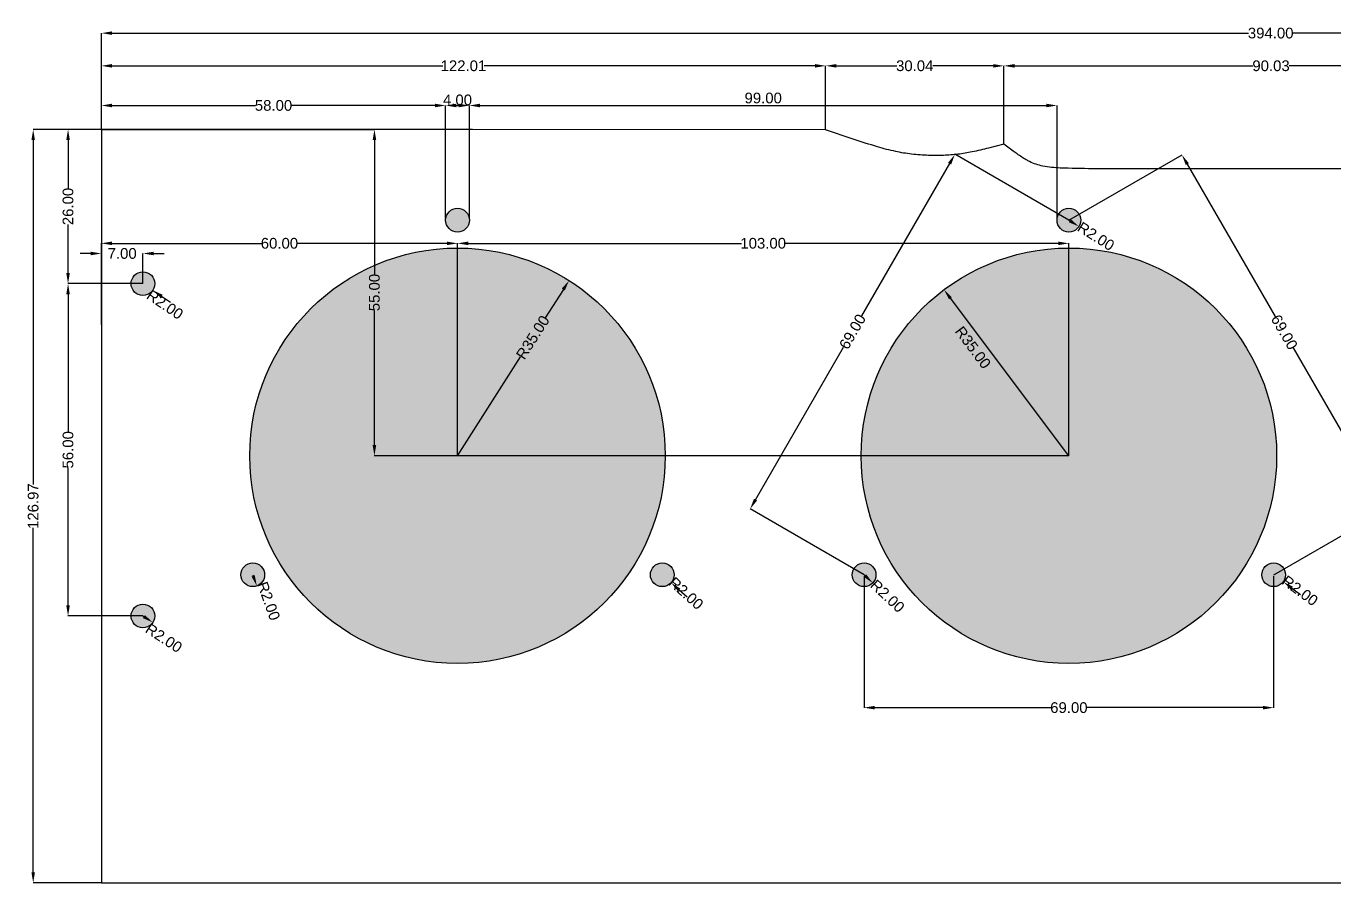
# Model space of a CAD drawing. Header units: centimetres. Extents: x -13 to 398, y 0 to 144.
# Drawn here: x -12.7 to 207.6, y 0 to 144.4 of the extents above; entities that cross this region are included whole.
import ezdxf

# ---------------------------------------------------------------- set-up
doc = ezdxf.new("R2010")
doc.units = ezdxf.units.CM
doc.header["$MEASUREMENT"] = 0
for name, color, linetype in [('Bemassung', 4, 'Continuous'), ('Schraffur', 7, 'Continuous'), ('Umrisse', 7, 'Continuous')]:
    doc.layers.add(name, color=color, linetype=linetype)
doc.styles.get("Standard").update_dxf_attribs({"font": 'arial.ttf'})
doc.dimstyles.get("Standard").update_dxf_attribs({"dimscale": 0.1, "dimtxt": 18, "dimasz": 18, "dimexe": 0.18, "dimexo": 0.0625, "dimgap": 0.09, "dimtad": 0, "dimzin": 0, "dimdsep": 46, "dimtxsty": 'Standard', "dimcen": 0, "dimadec": 0, "dimazin": 0, "dimtfac": 1, "dimtofl": 0, "dimtmove": 2, "dimatfit": 3, "dimfxl": 1, "dimtolj": 1, "dimtzin": 0, "dimarcsym": 0})

# ---------------------------------------------------------------- blocks, each defined once
blk = doc.blocks.new('*D36')
at = {"layer": 'Bemassung', "color": 0, "linetype": 'Continuous', "lineweight": -2, "transparency": 16777216}
for p, q in [((0, 126.98), (0, 137.69)), ((1.8, 137.67), (57.52, 137.67)), ((120.21, 137.67), (64.49, 137.67)), ((122.01, 126.87), (122.01, 137.69))]:
    blk.add_line(p, q, dxfattribs=at)
at = {"layer": 'Bemassung', "color": 0, "linetype": 'Continuous', "transparency": 16777216}
for points in [[(1.8, 137.97), (1.8, 137.37), (0, 137.67)], [(120.21, 137.97), (120.21, 137.37), (122.01, 137.67)]]:
    blk.add_solid(points, dxfattribs=at)
at = {"layer": 'Defpoints', "color": 0, "linetype": 'Continuous', "transparency": 16777216}
for p in [(122.01, 137.67), (0, 126.97), (122.01, 126.87)]:
    blk.add_point(p, dxfattribs=at)
at = {"layer": 'Bemassung', "color": 0, "linetype": 'Continuous', "transparency": 16777216, "insert": (61, 137.67), "char_height": 1.8, "attachment_point": 5}
blk.add_mtext('\\A1;122.01', dxfattribs=at)
blk = doc.blocks.new('*D37')
at = {"layer": 'Bemassung', "color": 0, "linetype": 'Continuous', "lineweight": -2, "transparency": 16777216}
for p, q in [((122.01, 126.87), (122.01, 137.69)), ((123.81, 137.67), (133.99, 137.67)), ((150.25, 137.67), (140.07, 137.67)), ((152.05, 124.48), (152.05, 137.69))]:
    blk.add_line(p, q, dxfattribs=at)
at = {"layer": 'Bemassung', "color": 0, "linetype": 'Continuous', "transparency": 16777216}
for points in [[(123.81, 137.97), (123.81, 137.37), (122.01, 137.67)], [(150.25, 137.97), (150.25, 137.37), (152.05, 137.67)]]:
    blk.add_solid(points, dxfattribs=at)
at = {"layer": 'Defpoints', "color": 0, "linetype": 'Continuous', "transparency": 16777216}
for p in [(152.05, 137.67), (122.01, 126.87), (152.05, 124.47)]:
    blk.add_point(p, dxfattribs=at)
at = {"layer": 'Bemassung', "color": 0, "linetype": 'Continuous', "transparency": 16777216, "insert": (137.03, 137.67), "char_height": 1.8, "attachment_point": 5}
blk.add_mtext('\\A1;30.04', dxfattribs=at)
blk = doc.blocks.new('*D38')
at = {"layer": 'Bemassung', "color": 0, "linetype": 'Continuous', "lineweight": -2, "transparency": 16777216}
for p, q in [((152.05, 124.48), (152.05, 137.69)), ((153.85, 137.67), (194.02, 137.67)), ((240.28, 137.67), (200.11, 137.67)), ((242.08, 124.48), (242.08, 137.69))]:
    blk.add_line(p, q, dxfattribs=at)
at = {"layer": 'Bemassung', "color": 0, "linetype": 'Continuous', "transparency": 16777216}
for points in [[(153.85, 137.97), (153.85, 137.37), (152.05, 137.67)], [(240.28, 137.97), (240.28, 137.37), (242.08, 137.67)]]:
    blk.add_solid(points, dxfattribs=at)
at = {"layer": 'Defpoints', "color": 0, "linetype": 'Continuous', "transparency": 16777216}
for p in [(242.08, 137.67), (152.05, 124.47), (242.08, 124.47)]:
    blk.add_point(p, dxfattribs=at)
at = {"layer": 'Bemassung', "color": 0, "linetype": 'Continuous', "transparency": 16777216, "insert": (197.06, 137.67), "char_height": 1.8, "attachment_point": 5}
blk.add_mtext('\\A1;90.03', dxfattribs=at)
blk = doc.blocks.new('*D39')
at = {"layer": 'Bemassung', "color": 0, "linetype": 'Continuous', "lineweight": -2, "transparency": 16777216}
for p, q in [((-0.01, 126.97), (-11.51, 126.97)), ((-11.49, 125.17), (-11.49, 67.15)), ((-11.49, 1.8), (-11.49, 59.82)), ((-0.01, 0), (-11.51, 0))]:
    blk.add_line(p, q, dxfattribs=at)
at = {"layer": 'Bemassung', "color": 0, "linetype": 'Continuous', "transparency": 16777216}
for points in [[(-11.79, 125.17), (-11.19, 125.17), (-11.49, 126.97)], [(-11.79, 1.8), (-11.19, 1.8), (-11.49, 0)]]:
    blk.add_solid(points, dxfattribs=at)
at = {"layer": 'Defpoints', "color": 0, "linetype": 'Continuous', "transparency": 16777216}
for p in [(0, 126.97), (0, 0), (-11.49, 0)]:
    blk.add_point(p, dxfattribs=at)
at = {"layer": 'Bemassung', "color": 0, "linetype": 'Continuous', "transparency": 16777216, "insert": (-11.49, 63.48), "char_height": 1.8, "attachment_point": 5, "rotation": 90}
blk.add_mtext('\\A1;126.97', dxfattribs=at)
blk = doc.blocks.new('*D40')
at = {"layer": 'Bemassung', "color": 0, "linetype": 'Continuous', "lineweight": -2, "transparency": 16777216}
for p, q in [((-1.8, 106.05), (-3.6, 106.05)), ((0, 100.98), (0, 106.07)), ((7, 100.98), (7, 106.07)), ((8.8, 106.05), (10.6, 106.05))]:
    blk.add_line(p, q, dxfattribs=at)
at = {"layer": 'Bemassung', "color": 0, "linetype": 'Continuous', "transparency": 16777216}
for points in [[(-1.8, 106.35), (-1.8, 105.75), (0, 106.05)], [(8.8, 106.35), (8.8, 105.75), (7, 106.05)]]:
    blk.add_solid(points, dxfattribs=at)
at = {"layer": 'Defpoints', "color": 0, "linetype": 'Continuous', "transparency": 16777216}
for p in [(0, 106.05), (0, 100.97), (7, 100.97)]:
    blk.add_point(p, dxfattribs=at)
at = {"layer": 'Bemassung', "color": 0, "linetype": 'Continuous', "transparency": 16777216, "insert": (3.5, 106.05), "char_height": 1.8, "attachment_point": 5}
blk.add_mtext('\\A1;7.00', dxfattribs=at)
blk = doc.blocks.new('*D41')
at = {"layer": 'Bemassung', "color": 0, "linetype": 'Continuous', "lineweight": -2, "transparency": 16777216}
for p, q in [((0, 126.98), (0, 131.01)), ((1.8, 130.99), (25.96, 130.99)), ((56.2, 130.99), (32.04, 130.99)), ((58, 111.92), (58, 131.01))]:
    blk.add_line(p, q, dxfattribs=at)
at = {"layer": 'Bemassung', "color": 0, "linetype": 'Continuous', "transparency": 16777216}
for points in [[(1.8, 131.29), (1.8, 130.69), (0, 130.99)], [(56.2, 131.29), (56.2, 130.69), (58, 130.99)]]:
    blk.add_solid(points, dxfattribs=at)
at = {"layer": 'Defpoints', "color": 0, "linetype": 'Continuous', "transparency": 16777216}
for p in [(58, 130.99), (0, 126.97), (58, 111.92)]:
    blk.add_point(p, dxfattribs=at)
at = {"layer": 'Bemassung', "color": 0, "linetype": 'Continuous', "transparency": 16777216, "insert": (29, 130.99), "char_height": 1.8, "attachment_point": 5}
blk.add_mtext('\\A1;58.00', dxfattribs=at)
blk = doc.blocks.new('*D42')
at = {"layer": 'Bemassung', "color": 0, "linetype": 'Continuous', "lineweight": -2, "transparency": 16777216}
for p, q in [((58, 111.92), (58, 131.01)), ((59.8, 130.99), (60.2, 130.99)), ((62, 111.92), (62, 131.01))]:
    blk.add_line(p, q, dxfattribs=at)
at = {"layer": 'Bemassung', "color": 0, "linetype": 'Continuous', "transparency": 16777216}
for points in [[(59.8, 131.29), (59.8, 130.69), (58, 130.99)], [(60.2, 131.29), (60.2, 130.69), (62, 130.99)]]:
    blk.add_solid(points, dxfattribs=at)
at = {"layer": 'Defpoints', "color": 0, "linetype": 'Continuous', "transparency": 16777216}
for p in [(62, 130.99), (58, 111.92), (62, 111.92)]:
    blk.add_point(p, dxfattribs=at)
at = {"layer": 'Bemassung', "color": 0, "linetype": 'Continuous', "transparency": 16777216, "insert": (60, 131.92), "char_height": 1.8, "attachment_point": 5}
blk.add_mtext('\\A1;4.00', dxfattribs=at)
blk = doc.blocks.new('*D43')
at = {"layer": 'Bemassung', "color": 0, "linetype": 'Continuous', "lineweight": -2, "transparency": 16777216}
for p, q in [((62, 111.92), (62, 131.01)), ((63.8, 130.99), (159.2, 130.99)), ((161, 111.92), (161, 131.01))]:
    blk.add_line(p, q, dxfattribs=at)
at = {"layer": 'Bemassung', "color": 0, "linetype": 'Continuous', "transparency": 16777216}
for points in [[(63.8, 131.29), (63.8, 130.69), (62, 130.99)], [(159.2, 131.29), (159.2, 130.69), (161, 130.99)]]:
    blk.add_solid(points, dxfattribs=at)
at = {"layer": 'Defpoints', "color": 0, "linetype": 'Continuous', "transparency": 16777216}
for p in [(161, 130.99), (62, 111.92), (161, 111.92)]:
    blk.add_point(p, dxfattribs=at)
at = {"layer": 'Bemassung', "color": 0, "linetype": 'Continuous', "transparency": 16777216, "insert": (111.5, 132.24), "char_height": 1.8, "attachment_point": 5}
blk.add_mtext('\\A1;99.00', dxfattribs=at)
blk = doc.blocks.new('*D44')
at = {"layer": 'Bemassung', "color": 0, "linetype": 'Continuous', "lineweight": -2, "transparency": 16777216}
for p, q in [((-0.01, 126.97), (-5.64, 126.97)), ((-5.62, 125.17), (-5.62, 117.03)), ((-5.62, 102.77), (-5.62, 110.91)), ((6.99, 100.97), (-5.64, 100.97))]:
    blk.add_line(p, q, dxfattribs=at)
at = {"layer": 'Bemassung', "color": 0, "linetype": 'Continuous', "transparency": 16777216}
for points in [[(-5.92, 125.17), (-5.32, 125.17), (-5.62, 126.97)], [(-5.92, 102.77), (-5.32, 102.77), (-5.62, 100.97)]]:
    blk.add_solid(points, dxfattribs=at)
at = {"layer": 'Defpoints', "color": 0, "linetype": 'Continuous', "transparency": 16777216}
for p in [(0, 126.97), (-5.62, 100.97), (7, 100.97)]:
    blk.add_point(p, dxfattribs=at)
at = {"layer": 'Bemassung', "color": 0, "linetype": 'Continuous', "transparency": 16777216, "insert": (-5.62, 113.97), "char_height": 1.8, "attachment_point": 5, "rotation": 90}
blk.add_mtext('\\A1;26.00', dxfattribs=at)
blk = doc.blocks.new('*D45')
at = {"layer": 'Bemassung', "color": 0, "linetype": 'Continuous', "lineweight": -2, "transparency": 16777216}
for p, q in [((6.99, 100.97), (-5.64, 100.97)), ((-5.62, 99.17), (-5.62, 76.01)), ((-5.62, 46.77), (-5.62, 69.93)), ((6.99, 44.97), (-5.64, 44.97))]:
    blk.add_line(p, q, dxfattribs=at)
at = {"layer": 'Bemassung', "color": 0, "linetype": 'Continuous', "transparency": 16777216}
for points in [[(-5.92, 99.17), (-5.32, 99.17), (-5.62, 100.97)], [(-5.92, 46.77), (-5.32, 46.77), (-5.62, 44.97)]]:
    blk.add_solid(points, dxfattribs=at)
at = {"layer": 'Defpoints', "color": 0, "linetype": 'Continuous', "transparency": 16777216}
for p in [(7, 100.97), (-5.62, 44.97), (7, 44.97)]:
    blk.add_point(p, dxfattribs=at)
at = {"layer": 'Bemassung', "color": 0, "linetype": 'Continuous', "transparency": 16777216, "insert": (-5.62, 72.97), "char_height": 1.8, "attachment_point": 5, "rotation": 90}
blk.add_mtext('\\A1;56.00', dxfattribs=at)
blk = doc.blocks.new('*D46')
at = {"layer": 'Bemassung', "color": 0, "linetype": 'Continuous', "lineweight": -2, "transparency": 16777216}
for p, q in [((142.9, 121.19), (128.07, 95.52)), ((162.99, 111.67), (143.78, 122.76)), ((110.2, 64.56), (125.02, 90.24)), ((128.49, 51.91), (109.28, 63.01))]:
    blk.add_line(p, q, dxfattribs=at)
at = {"layer": 'Bemassung', "color": 0, "linetype": 'Continuous', "transparency": 16777216}
for points in [[(142.64, 121.34), (143.16, 121.04), (143.8, 122.75)], [(109.94, 64.71), (110.46, 64.41), (109.3, 63)]]:
    blk.add_solid(points, dxfattribs=at)
at = {"layer": 'Defpoints', "color": 0, "linetype": 'Continuous', "transparency": 16777216}
for p in [(143.8, 122.75), (163, 111.67), (128.5, 51.91)]:
    blk.add_point(p, dxfattribs=at)
at = {"layer": 'Bemassung', "color": 0, "linetype": 'Continuous', "transparency": 16777216, "insert": (126.55, 92.88), "char_height": 1.8, "attachment_point": 5, "rotation": 60}
blk.add_mtext('\\A1;69.00', dxfattribs=at)
blk = doc.blocks.new('*D47')
at = {"layer": 'Bemassung', "color": 0, "linetype": 'Continuous', "lineweight": -2, "transparency": 16777216}
for p, q in [((128.5, 51.65), (128.5, 29.5)), ((197.5, 51.65), (197.5, 29.5)), ((130.3, 29.52), (159.95, 29.52)), ((195.7, 29.52), (166.05, 29.52))]:
    blk.add_line(p, q, dxfattribs=at)
at = {"layer": 'Bemassung', "color": 0, "linetype": 'Continuous', "transparency": 16777216}
for points in [[(130.3, 29.82), (130.3, 29.22), (128.5, 29.52)], [(195.7, 29.82), (195.7, 29.22), (197.5, 29.52)]]:
    blk.add_solid(points, dxfattribs=at)
at = {"layer": 'Defpoints', "color": 0, "linetype": 'Continuous', "transparency": 16777216}
for p in [(128.5, 51.66), (197.5, 51.66), (197.5, 29.52)]:
    blk.add_point(p, dxfattribs=at)
at = {"layer": 'Bemassung', "color": 0, "linetype": 'Continuous', "transparency": 16777216, "insert": (163, 29.52), "char_height": 1.8, "attachment_point": 5}
blk.add_mtext('\\A1;69.00', dxfattribs=at)
blk = doc.blocks.new('*D48')
at = {"layer": 'Bemassung', "color": 0, "linetype": 'Continuous', "lineweight": -2, "transparency": 16777216}
for p, q in [((163.01, 111.67), (182.07, 122.68)), ((182.95, 121.11), (197.78, 95.43)), ((215.65, 64.47), (200.83, 90.15)), ((197.51, 51.91), (216.57, 62.92))]:
    blk.add_line(p, q, dxfattribs=at)
at = {"layer": 'Bemassung', "color": 0, "linetype": 'Continuous', "transparency": 16777216}
for points in [[(183.21, 121.26), (182.69, 120.96), (182.05, 122.67)], [(215.91, 64.62), (215.39, 64.32), (216.55, 62.91)]]:
    blk.add_solid(points, dxfattribs=at)
at = {"layer": 'Defpoints', "color": 0, "linetype": 'Continuous', "transparency": 16777216}
for p in [(163, 111.67), (216.55, 62.91), (197.5, 51.91)]:
    blk.add_point(p, dxfattribs=at)
at = {"layer": 'Bemassung', "color": 0, "linetype": 'Continuous', "transparency": 16777216, "insert": (199.3, 92.79), "char_height": 1.8, "attachment_point": 5, "rotation": 300}
blk.add_mtext('\\A1;69.00', dxfattribs=at)
blk = doc.blocks.new('*D50')
at = {"layer": 'Bemassung', "color": 0, "linetype": 'Continuous', "lineweight": -2, "transparency": 16777216}
blk.add_line((10.15, 98.84), (11.64, 97.83), dxfattribs=at)
at = {"layer": 'Bemassung', "color": 0, "linetype": 'Continuous', "transparency": 16777216}
blk.add_solid([(10.32, 99.09), (9.98, 98.59), (8.66, 99.85)], dxfattribs=at)
at = {"layer": 'Defpoints', "color": 0, "linetype": 'Continuous', "transparency": 16777216}
for p in [(7, 100.97), (8.66, 99.85)]:
    blk.add_point(p, dxfattribs=at)
at = {"layer": 'Bemassung', "color": 0, "linetype": 'Continuous', "transparency": 16777216, "insert": (10.71, 97.43), "char_height": 1.8, "attachment_point": 5, "rotation": 325.9093}
blk.add_mtext('\\A1;R2.00', dxfattribs=at)
blk = doc.blocks.new('*D51')
at = {"layer": 'Bemassung', "color": 0, "linetype": 'Continuous', "lineweight": -2, "transparency": 16777216}
blk.add_line((7, 44.97), (7.17, 44.86), dxfattribs=at)
at = {"layer": 'Bemassung', "color": 0, "linetype": 'Continuous', "transparency": 16777216}
blk.add_solid([(7.33, 45.11), (7, 44.61), (8.67, 43.88)], dxfattribs=at)
at = {"layer": 'Defpoints', "color": 0, "linetype": 'Continuous', "transparency": 16777216}
for p in [(7, 44.97), (8.67, 43.88)]:
    blk.add_point(p, dxfattribs=at)
at = {"layer": 'Bemassung', "color": 0, "linetype": 'Continuous', "transparency": 16777216, "insert": (10.52, 41.24), "char_height": 1.8, "attachment_point": 5, "rotation": 326.8645}
blk.add_mtext('\\A1;R2.00', dxfattribs=at)
blk = doc.blocks.new('*D52')
at = {"layer": 'Bemassung', "color": 0, "linetype": 'Continuous', "lineweight": -2, "transparency": 16777216}
blk.add_line((25.5, 51.91), (25.57, 51.72), dxfattribs=at)
at = {"layer": 'Bemassung', "color": 0, "linetype": 'Continuous', "transparency": 16777216}
blk.add_solid([(25.85, 51.82), (25.29, 51.62), (26.18, 50.03)], dxfattribs=at)
at = {"layer": 'Defpoints', "color": 0, "linetype": 'Continuous', "transparency": 16777216}
for p in [(25.5, 51.91), (26.18, 50.03)]:
    blk.add_point(p, dxfattribs=at)
at = {"layer": 'Bemassung', "color": 0, "linetype": 'Continuous', "transparency": 16777216, "insert": (28.19, 47.49), "char_height": 1.8, "attachment_point": 5, "rotation": 289.8149}
blk.add_mtext('\\A1;R2.00', dxfattribs=at)
blk = doc.blocks.new('*D53')
at = {"layer": 'Bemassung', "color": 0, "linetype": 'Continuous', "lineweight": -2, "transparency": 16777216}
blk.add_line((97.33, 49.37), (98.67, 48.17), dxfattribs=at)
at = {"layer": 'Bemassung', "color": 0, "linetype": 'Continuous', "transparency": 16777216}
blk.add_solid([(97.53, 49.6), (97.13, 49.15), (95.99, 50.57)], dxfattribs=at)
at = {"layer": 'Defpoints', "color": 0, "linetype": 'Continuous', "transparency": 16777216}
for p in [(94.5, 51.91), (95.99, 50.57)]:
    blk.add_point(p, dxfattribs=at)
at = {"layer": 'Bemassung', "color": 0, "linetype": 'Continuous', "transparency": 16777216, "insert": (98.51, 48.78), "char_height": 1.8, "attachment_point": 5, "rotation": 318.1187}
blk.add_mtext('\\A1;R2.00', dxfattribs=at)
blk = doc.blocks.new('*D54')
at = {"layer": 'Bemassung', "color": 0, "linetype": 'Continuous', "lineweight": -2, "transparency": 16777216}
blk.add_line((128.5, 51.91), (128.65, 51.77), dxfattribs=at)
at = {"layer": 'Bemassung', "color": 0, "linetype": 'Continuous', "transparency": 16777216}
blk.add_solid([(128.85, 51.99), (128.44, 51.55), (129.96, 50.54)], dxfattribs=at)
at = {"layer": 'Defpoints', "color": 0, "linetype": 'Continuous', "transparency": 16777216}
for p in [(128.5, 51.91), (129.96, 50.54)]:
    blk.add_point(p, dxfattribs=at)
at = {"layer": 'Bemassung', "color": 0, "linetype": 'Continuous', "transparency": 16777216, "insert": (132.44, 48.32), "char_height": 1.8, "attachment_point": 5, "rotation": 316.8653}
blk.add_mtext('\\A1;R2.00', dxfattribs=at)
blk = doc.blocks.new('*D55')
at = {"layer": 'Bemassung', "color": 0, "linetype": 'Continuous', "lineweight": -2, "transparency": 16777216}
blk.add_line((163, 111.67), (163.17, 111.56), dxfattribs=at)
at = {"layer": 'Bemassung', "color": 0, "linetype": 'Continuous', "transparency": 16777216}
blk.add_solid([(163.33, 111.81), (163.01, 111.31), (164.69, 110.6)], dxfattribs=at)
at = {"layer": 'Defpoints', "color": 0, "linetype": 'Continuous', "transparency": 16777216}
for p in [(163, 111.67), (164.69, 110.6)]:
    blk.add_point(p, dxfattribs=at)
at = {"layer": 'Bemassung', "color": 0, "linetype": 'Continuous', "transparency": 16777216, "insert": (167.57, 108.94), "char_height": 1.8, "attachment_point": 5, "rotation": 327.6788}
blk.add_mtext('\\A1;R2.00', dxfattribs=at)
blk = doc.blocks.new('*D56')
at = {"layer": 'Bemassung', "color": 0, "linetype": 'Continuous', "lineweight": -2, "transparency": 16777216}
blk.add_line((200.57, 49.67), (202.02, 48.61), dxfattribs=at)
at = {"layer": 'Bemassung', "color": 0, "linetype": 'Continuous', "transparency": 16777216}
blk.add_solid([(200.75, 49.91), (200.39, 49.43), (199.12, 50.73)], dxfattribs=at)
at = {"layer": 'Defpoints', "color": 0, "linetype": 'Continuous', "transparency": 16777216}
for p in [(197.5, 51.91), (199.12, 50.73)]:
    blk.add_point(p, dxfattribs=at)
at = {"layer": 'Bemassung', "color": 0, "linetype": 'Continuous', "transparency": 16777216, "insert": (201.94, 49.23), "char_height": 1.8, "attachment_point": 5, "rotation": 323.8902}
blk.add_mtext('\\A1;R2.00', dxfattribs=at)
blk = doc.blocks.new('*D65')
at = {"layer": 'Bemassung', "color": 0, "linetype": 'Continuous', "lineweight": -2, "transparency": 16777216}
for p, q in [((0, 126.98), (0, 143.2)), ((1.8, 143.18), (193.26, 143.18)), ((392.2, 143.18), (200.74, 143.18)), ((394, 126.98), (394, 143.2))]:
    blk.add_line(p, q, dxfattribs=at)
at = {"layer": 'Bemassung', "color": 0, "linetype": 'Continuous', "transparency": 16777216}
for points in [[(1.8, 143.48), (1.8, 142.88), (0, 143.18)], [(392.2, 143.48), (392.2, 142.88), (394, 143.18)]]:
    blk.add_solid(points, dxfattribs=at)
at = {"layer": 'Defpoints', "color": 0, "linetype": 'Continuous', "transparency": 16777216}
for p in [(394, 143.18), (0, 126.97), (394, 126.97)]:
    blk.add_point(p, dxfattribs=at)
at = {"layer": 'Bemassung', "color": 0, "linetype": 'Continuous', "transparency": 16777216, "insert": (197, 143.18), "char_height": 1.8, "attachment_point": 5}
blk.add_mtext('\\A1;394.00', dxfattribs=at)
blk = doc.blocks.new('*D66')
at = {"layer": 'Bemassung', "color": 0, "linetype": 'Continuous', "lineweight": -2, "transparency": 16777216}
for p, q in [((0, 94.11), (0, 107.78)), ((1.8, 107.76), (26.95, 107.76)), ((58.2, 107.76), (33.05, 107.76)), ((60, 72.23), (60, 107.78))]:
    blk.add_line(p, q, dxfattribs=at)
at = {"layer": 'Bemassung', "color": 0, "linetype": 'Continuous', "transparency": 16777216}
for points in [[(1.8, 108.06), (1.8, 107.46), (0, 107.76)], [(58.2, 108.06), (58.2, 107.46), (60, 107.76)]]:
    blk.add_solid(points, dxfattribs=at)
at = {"layer": 'Defpoints', "color": 0, "linetype": 'Continuous', "transparency": 16777216}
for p in [(60, 107.76), (0, 94.1), (60, 72.22)]:
    blk.add_point(p, dxfattribs=at)
at = {"layer": 'Bemassung', "color": 0, "linetype": 'Continuous', "transparency": 16777216, "insert": (30, 107.76), "char_height": 1.8, "attachment_point": 5}
blk.add_mtext('\\A1;60.00', dxfattribs=at)
blk = doc.blocks.new('*D67')
at = {"layer": 'Bemassung', "color": 0, "linetype": 'Continuous', "lineweight": -2, "transparency": 16777216}
for p, q in [((60, 71.98), (60, 107.78)), ((61.8, 107.76), (107.84, 107.76)), ((161.2, 107.76), (115.16, 107.76)), ((163, 71.98), (163, 107.78))]:
    blk.add_line(p, q, dxfattribs=at)
at = {"layer": 'Bemassung', "color": 0, "linetype": 'Continuous', "transparency": 16777216}
for points in [[(61.8, 108.06), (61.8, 107.46), (60, 107.76)], [(161.2, 108.06), (161.2, 107.46), (163, 107.76)]]:
    blk.add_solid(points, dxfattribs=at)
at = {"layer": 'Defpoints', "color": 0, "linetype": 'Continuous', "transparency": 16777216}
for p in [(163, 107.76), (60, 71.97), (163, 71.97)]:
    blk.add_point(p, dxfattribs=at)
at = {"layer": 'Bemassung', "color": 0, "linetype": 'Continuous', "transparency": 16777216, "insert": (111.5, 107.76), "char_height": 1.8, "attachment_point": 5}
blk.add_mtext('\\A1;103.00', dxfattribs=at)
blk = doc.blocks.new('*D68')
at = {"layer": 'Bemassung', "color": 0, "linetype": 'Continuous', "lineweight": -2, "transparency": 16777216}
for p, q in [((0.01, 126.97), (46.02, 126.97)), ((46, 125.17), (46, 102.51)), ((46, 73.77), (46, 96.43)), ((162.99, 71.97), (45.98, 71.97))]:
    blk.add_line(p, q, dxfattribs=at)
at = {"layer": 'Bemassung', "color": 0, "linetype": 'Continuous', "transparency": 16777216}
for points in [[(45.7, 125.17), (46.3, 125.17), (46, 126.97)], [(45.7, 73.77), (46.3, 73.77), (46, 71.97)]]:
    blk.add_solid(points, dxfattribs=at)
at = {"layer": 'Defpoints', "color": 0, "linetype": 'Continuous', "transparency": 16777216}
for p in [(0, 126.97), (46, 71.97), (163, 71.97)]:
    blk.add_point(p, dxfattribs=at)
at = {"layer": 'Bemassung', "color": 0, "linetype": 'Continuous', "transparency": 16777216, "insert": (46, 99.47), "char_height": 1.8, "attachment_point": 5, "rotation": 90}
blk.add_mtext('\\A1;55.00', dxfattribs=at)
blk = doc.blocks.new('*D84')
at = {"layer": 'Bemassung', "color": 0, "linetype": 'Continuous', "lineweight": -2, "transparency": 16777216}
for p, q in [((77.83, 99.98), (74.79, 95.2)), ((60, 71.97), (70.59, 88.61))]:
    blk.add_line(p, q, dxfattribs=at)
at = {"layer": 'Bemassung', "color": 0, "linetype": 'Continuous', "transparency": 16777216}
blk.add_solid([(77.57, 100.14), (78.08, 99.82), (78.79, 101.5)], dxfattribs=at)
at = {"layer": 'Defpoints', "color": 0, "linetype": 'Continuous', "transparency": 16777216}
for p in [(78.79, 101.5), (60, 71.97)]:
    blk.add_point(p, dxfattribs=at)
at = {"layer": 'Bemassung', "color": 0, "linetype": 'Continuous', "transparency": 16777216, "insert": (72.69, 91.91), "char_height": 1.8, "attachment_point": 5, "rotation": 57.5215}
blk.add_mtext('\\A1;R35.00', dxfattribs=at)
blk = doc.blocks.new('*D85')
at = {"layer": 'Bemassung', "color": 0, "linetype": 'Continuous', "lineweight": -2, "transparency": 16777216}
blk.add_line((163, 71.97), (143.05, 98.5), dxfattribs=at)
at = {"layer": 'Bemassung', "color": 0, "linetype": 'Continuous', "transparency": 16777216}
blk.add_solid([(143.29, 98.68), (142.81, 98.32), (141.96, 99.94)], dxfattribs=at)
at = {"layer": 'Defpoints', "color": 0, "linetype": 'Continuous', "transparency": 16777216}
for p in [(141.96, 99.94), (163, 71.97)]:
    blk.add_point(p, dxfattribs=at)
at = {"layer": 'Bemassung', "color": 0, "linetype": 'Continuous', "transparency": 16777216, "insert": (146.84, 90.21), "char_height": 1.8, "attachment_point": 5, "rotation": 306.9433}
blk.add_mtext('\\A1;R35.00', dxfattribs=at)

msp = doc.modelspace()

# ---------------------------------------------------------------- hatches: boundary and pattern name
at = {"layer": 'Schraffur', "linetype": 'Continuous'}
h = msp.add_hatch(color=256, dxfattribs=at)
h.dxf.hatch_style = 1
edge = h.paths.add_edge_path()
edge.add_arc((60, 111.666), 2, 0, 360)
h = msp.add_hatch(color=256, dxfattribs=at)
h.dxf.hatch_style = 1
edge = h.paths.add_edge_path()
edge.add_arc((163, 111.666), 2, 0, 360)
h = msp.add_hatch(color=256, dxfattribs=at)
h.dxf.hatch_style = 1
edge = h.paths.add_edge_path()
edge.add_arc((60, 71.97), 35, 0, 360)
h = msp.add_hatch(color=256, dxfattribs=at)
h.dxf.hatch_style = 1
edge = h.paths.add_edge_path()
edge.add_arc((163, 71.97), 35, 0, 360)
h = msp.add_hatch(color=256, dxfattribs=at)
h.dxf.hatch_style = 1
edge = h.paths.add_edge_path()
edge.add_arc((7, 100.97), 2, 0, 360)
h = msp.add_hatch(color=256, dxfattribs=at)
h.dxf.hatch_style = 1
edge = h.paths.add_edge_path()
edge.add_arc((25.5, 51.91), 2, 0, 360)
h = msp.add_hatch(color=256, dxfattribs=at)
h.dxf.hatch_style = 1
edge = h.paths.add_edge_path()
edge.add_arc((94.5, 51.91), 2, 0, 360)
h = msp.add_hatch(color=256, dxfattribs=at)
h.dxf.hatch_style = 1
edge = h.paths.add_edge_path()
edge.add_arc((128.5, 51.91), 2, 0, 360)
h = msp.add_hatch(color=256, dxfattribs=at)
h.dxf.hatch_style = 1
edge = h.paths.add_edge_path()
edge.add_arc((197.5, 51.91), 2, 0, 360)
h = msp.add_hatch(color=256, dxfattribs=at)
h.dxf.hatch_style = 1
edge = h.paths.add_edge_path()
edge.add_arc((7, 44.97), 2, 0, 360)

# ---------------------------------------------------------------- linework, layer by layer
at = {"layer": 'Umrisse'}
msp.add_lwpolyline([(0, 126.97), (0, 61.234), (0, 0), (196.964, 0), (394, 0)], dxfattribs=at)
msp.add_lwpolyline([(222.039, 120.315), (188.077, 120.317, -0.0003854), (166.974, 120.335, -0.009849), (161.545, 120.452, -0.036545), (158.639, 120.786, -0.067635), (156.389, 121.537, -0.018894), (155.809, 121.85, -0.008311), (155.065, 122.307, -0.008212), (154.29, 122.817, -0.010911), (153.604, 123.308), (152.047, 124.474), (149.478, 123.807, -0.012571), (146.694, 123.159, -0.020525), (144.301, 122.767, -0.0208542), (141.887, 122.586, -0.016665), (139.349, 122.583, -0.020828), (136.501, 122.793, -0.024238), (133.822, 123.236, -0.019472), (130.763, 124.022, -0.007822), (126.646, 125.322), (122.008, 126.867), (62.55, 126.918), (0, 126.97)], format="xyb", dxfattribs=at)
at = {"layer": 'Umrisse', "linetype": 'Continuous'}
for centre, radius in [((60, 111.666), 2), ((163, 111.666), 2), ((60, 71.97), 35), ((163, 71.97), 35), ((7, 100.97), 2), ((25.5, 51.91), 2), ((94.5, 51.91), 2), ((128.5, 51.91), 2), ((197.5, 51.91), 2), ((7, 44.97), 2)]:
    msp.add_circle(centre, radius, dxfattribs=at)

# ---------------------------------------------------------------- dimensions: what is measured, and where the dimension line sits
at = {"layer": 'Bemassung', "linetype": 'Continuous'}
for base, p1, p2, picture, middle in [((394, 143.177), (0, 126.97), (394, 126.97), '*D65', (197, 143.177)), ((60, 107.761), (0, 94.102), (60, 72.22), '*D66', (30, 107.761)), ((163, 107.761), (60, 71.97), (163, 71.97), '*D67', (111.5, 107.761)), ((197.5, 29.523), (128.5, 51.66), (197.5, 51.66), '*D47', (163, 29.523))]:
    dim = msp.add_linear_dim(base=base, p1=p1, p2=p2, dimstyle='Standard', dxfattribs=at)
    dim.commit()
    dim.dimension.update_dxf_attribs({"geometry": picture, "text_midpoint": middle})
for base, p1, p2, override, picture, middle in [((122.008, 137.675), (0, 126.97), (122.008, 126.867), {"dimscale": 0.1}, '*D36', (61.004, 137.675)), ((152.047, 137.675), (122.008, 126.867), (152.047, 124.474), {"dimscale": 0.1, "dimtmove": 1}, '*D37', (137.028, 137.675)), ((242.08, 137.675), (152.047, 124.474), (242.08, 124.474), {"dimscale": 0.1, "dimtmove": 1}, '*D38', (197.064, 137.675))]:
    dim = msp.add_linear_dim(base=base, p1=p1, p2=p2, dimstyle='Standard', override=override, dxfattribs=at)
    dim.commit()
    dim.dimension.update_dxf_attribs({"geometry": picture, "text_midpoint": middle})
for base, p1, p2, override, picture, middle in [((62, 130.987), (58, 111.916), (62, 111.916), {"dimscale": 0.1, "dimtmove": 1}, '*D42', (60, 131.918)), ((161, 130.987), (62, 111.916), (161, 111.916), {"dimscale": 0.1, "dimtmove": 1}, '*D43', (111.5, 132.242)), ((58, 130.987), (0, 126.97), (58, 111.916), {"dimscale": 0.1}, '*D41', (29, 130.987)), ((0, 106.052), (7, 100.97), (0, 100.97), {"dimscale": 0.1}, '*D40', (3.5, 106.052))]:
    dim = msp.add_linear_dim(base=base, p1=p1, p2=p2, dimstyle='Standard', override=override, dxfattribs=at)
    dim.commit()
    dim.dimension.update_dxf_attribs({"geometry": picture, "text_midpoint": middle, "dimtype": 160})
for base, p1, p2, picture, middle in [((-11.495, 0), (0, 126.97), (0, 0), '*D39', (-11.495, 63.485)), ((-5.622, 100.97), (0, 126.97), (7, 100.97), '*D44', (-5.622, 113.97)), ((-5.622, 44.97), (7, 100.97), (7, 44.97), '*D45', (-5.622, 72.97))]:
    dim = msp.add_linear_dim(base=base, p1=p1, p2=p2, angle=90, dimstyle='Standard', override={"dimscale": 0.1}, dxfattribs=at)
    dim.commit()
    dim.dimension.update_dxf_attribs({"geometry": picture, "text_midpoint": middle})
dim = msp.add_linear_dim(base=(46, 71.97), p1=(0, 126.97), p2=(163, 71.97), angle=90, dimstyle='Standard', dxfattribs=at)
dim.commit()
dim.dimension.update_dxf_attribs({"geometry": '*D68', "text_midpoint": (46, 99.47)})
for p1, p2, distance, picture, middle in [((128.5, 51.91), (163, 111.666), 22.175, '*D46', (126.546, 92.876)), ((163, 111.666), (197.5, 51.91), 22.002, '*D48', (199.304, 92.789))]:
    dim = msp.add_aligned_dim(p1=p1, p2=p2, distance=distance, dimstyle='Standard', dxfattribs=at)
    dim.commit()
    dim.dimension.update_dxf_attribs({"geometry": picture, "text_midpoint": middle})
for center, mpoint, picture, middle in [((163, 111.666), (164.69, 110.597), '*D55', (167.565, 108.937)), ((60, 71.97), (78.794, 101.496), '*D84', (72.691, 91.907)), ((7, 100.97), (8.656, 99.849), '*D50', (10.713, 97.434)), ((163, 71.97), (141.964, 99.943), '*D85', (146.836, 90.206)), ((25.5, 51.91), (26.178, 50.029), '*D52', (28.187, 47.489)), ((94.5, 51.91), (95.989, 50.575), '*D53', (98.509, 48.777)), ((128.5, 51.91), (129.959, 50.543), '*D54', (132.435, 48.323)), ((197.5, 51.91), (199.116, 50.731), '*D56', (201.937, 49.229)), ((7, 44.97), (8.675, 43.877), '*D51', (10.517, 41.236))]:
    dim = msp.add_radius_dim(center=center, mpoint=mpoint, dimstyle='Standard', dxfattribs=at)
    dim.commit()
    dim.dimension.update_dxf_attribs({"geometry": picture, "text_midpoint": middle, "dimtype": 164})

doc.saveas('drawing.dxf')
